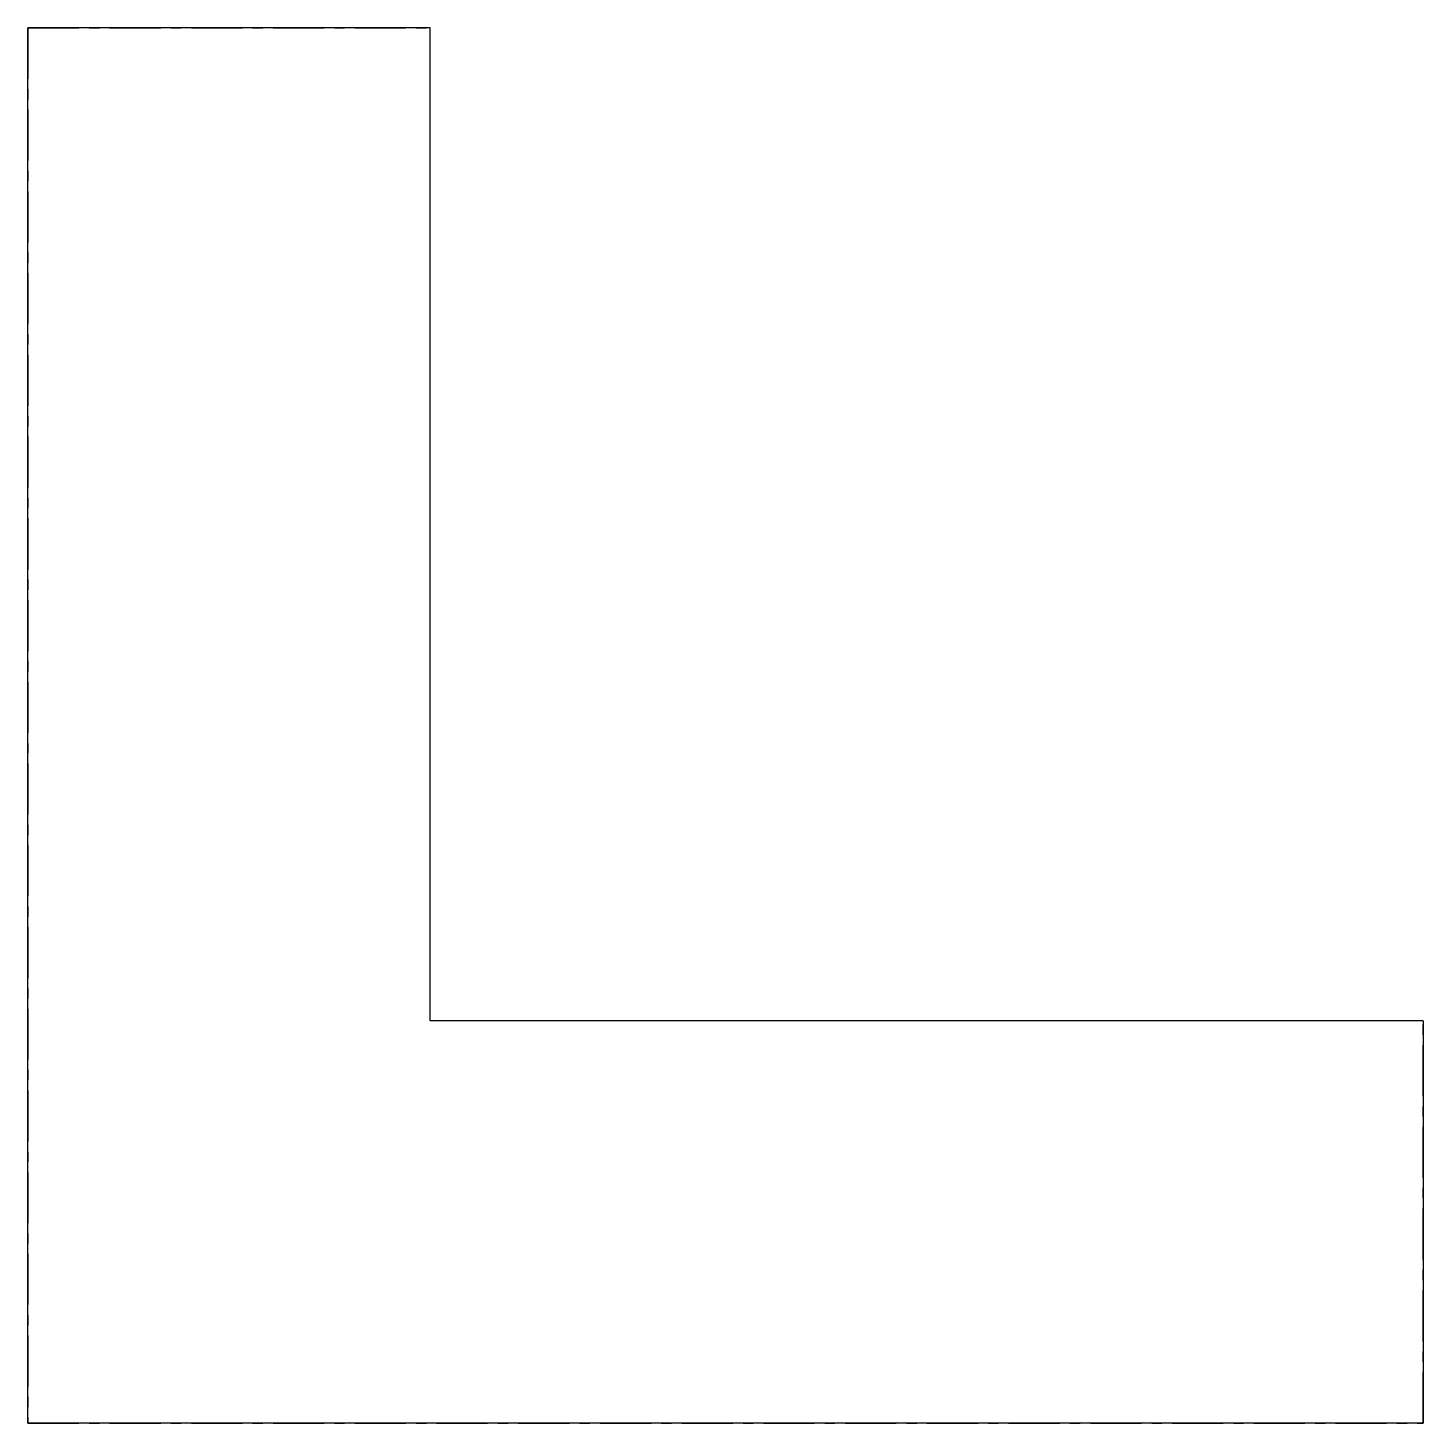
# Model space of a CAD drawing. Header units: millimetres. Extents: x -344 to 2, y -50 to 297.
import ezdxf

# ---------------------------------------------------------------- set-up
doc = ezdxf.new("R2010")
doc.units = ezdxf.units.MM
doc.linetypes.add('CENTERX2', pattern=[20.32, 12.7, -2.54, 2.54, -2.54])

msp = doc.modelspace()

# ---------------------------------------------------------------- linework, layer by layer
at = {"color": 7, "linetype": 'CENTERX2'}
for p, q in [((-344.5, 296.87), (-344.5, -50)), ((-344.5, 296.87), (-244.5, 296.87)), ((-344.5, -50), (-344.5, 50)), ((2.38, -50), (2.38, 50)), ((-344.5, -50), (2.38, -50)), ((-344.5, -50), (-244.5, -50))]:
    msp.add_line(p, q, dxfattribs=at)
at = {"color": 7, "linetype": 'Continuous', "lineweight": 25}
for p, q in [((-244.5, 296.87), (-344.5, 296.87)), ((-344.5, -50), (-344.5, 296.87)), ((-244.5, 50), (-244.5, 296.87)), ((2.38, 50), (-244.5, 50)), ((2.38, 50), (2.38, -50)), ((2.38, -50), (-344.5, -50))]:
    msp.add_line(p, q, dxfattribs=at)

doc.saveas('drawing.dxf')
